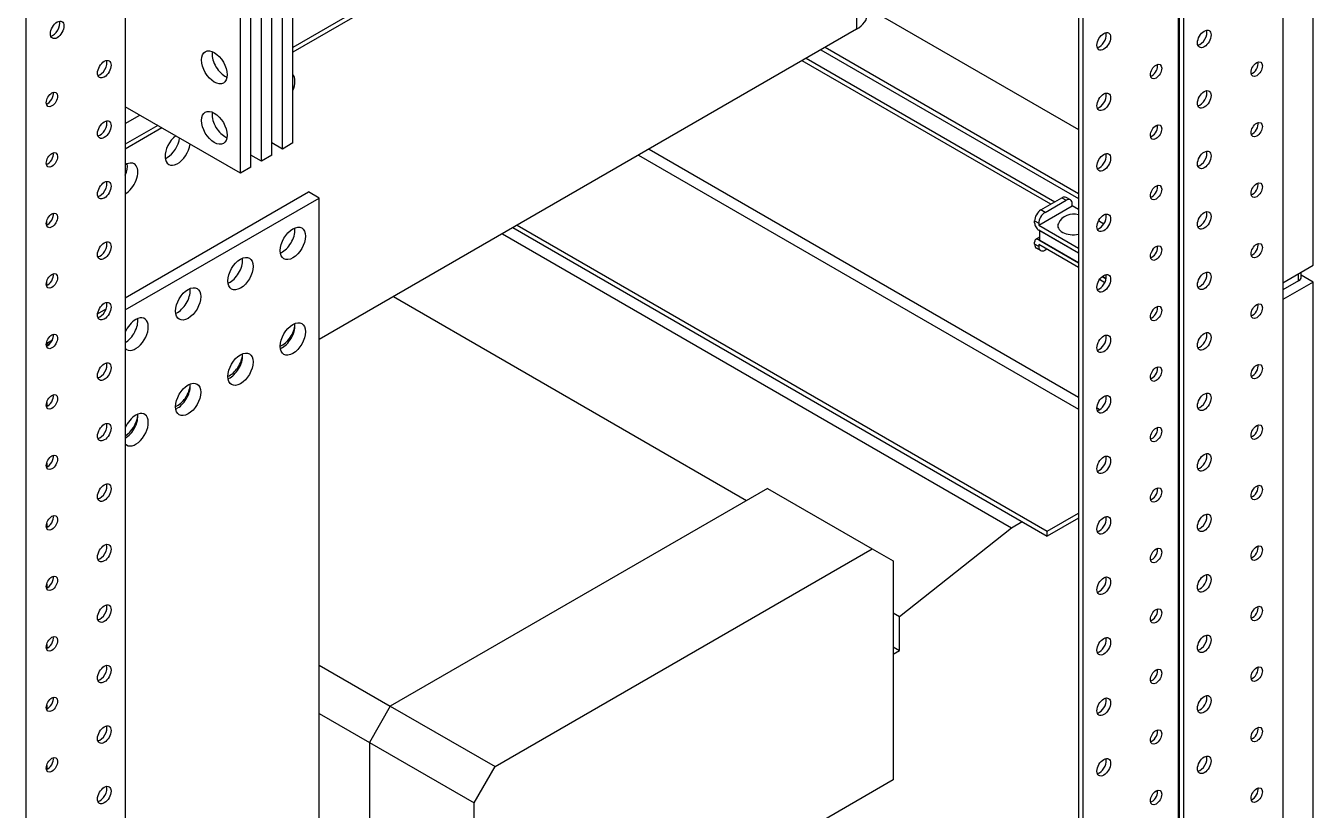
# Model space of a CAD drawing. Header units: millimetres. Extents: x -116965 to 323937, y 291661 to 566926.
# Drawn here: x -19421.4 to -19195.5, y 325348.6 to 325486.2 of the extents above; entities that cross this region are included whole.
import ezdxf

# ---------------------------------------------------------------- set-up
doc = ezdxf.new("R2010")
doc.units = ezdxf.units.MM
doc.layers.add('ALPHA', color=255, linetype='Continuous')

msp = doc.modelspace()

# ---------------------------------------------------------------- linework, layer by layer
at = {"layer": 'ALPHA'}
for p, q in [((-19200.800891, 325645.764379), (-19200.800891, 325136.270512)), ((-19219.001819, 325636.105224), (-19219.001819, 325126.611357)), ((-19218.266428, 325635.680646), (-19218.266428, 325126.186779)), ((-19219.185667, 325616.086361), (-19219.185667, 325270.861808)), ((-19235.915813, 325608.337808), (-19235.915813, 325261.733377)), ((-19236.651204, 325545.245484), (-19236.651204, 325261.308798)), ((-19275.62693, 325538.664522), (-19275.62693, 325485.592244)), ((-19403.952669, 325528.474645), (-19403.952669, 325018.980778)), ((-19195.469306, 325444.195868), (-19195.469306, 325526.139464)), ((-19421.418206, 325518.390912), (-19421.418206, 325008.897045)), ((-19374.537027, 325465.637068), (-19374.537027, 325518.709346)), ((-19378.213982, 325463.514177), (-19378.213982, 325516.586454)), ((-19376.375504, 325464.575622), (-19376.375504, 325517.6479)), ((-19383.729415, 325460.32984), (-19383.729415, 325513.402118)), ((-19381.890937, 325461.391286), (-19381.890937, 325514.463563)), ((-19380.05246, 325462.452731), (-19380.05246, 325515.525009)), ((-19352.291447, 325495.251399), (-19374.537027, 325482.407908)), ((-19351.556056, 325494.826821), (-19374.537027, 325481.558751)), ((-19273.723124, 325489.375731), (-19236.651204, 325467.972248)), ((-19275.62693, 325485.592244), (-19369.940833, 325431.140087)), ((-19281.877754, 325481.983329), (-19236.651204, 325455.871769)), ((-19236.651204, 325456.720925), (-19281.142363, 325482.407908)), ((-19241.541555, 325454.87401), (-19285.187014, 325480.072727)), ((-19284.451623, 325480.497306), (-19240.806164, 325455.298588)), ((-19383.729415, 325460.32984), (-19403.952669, 325472.005741)), ((-19403.952669, 325469.033694), (-19401.3788, 325470.519717)), ((-19398.253388, 325468.71526), (-19403.952669, 325465.424779)), ((-19397.517997, 325468.290682), (-19403.952669, 325464.575622)), ((-19376.375504, 325464.575622), (-19378.213982, 325465.637068)), ((-19374.537027, 325465.637068), (-19376.375504, 325464.575622)), ((-19312.039611, 325464.569373), (-19236.651204, 325421.043856)), ((-19381.890937, 325461.391286), (-19383.729415, 325460.32984)), ((-19380.05246, 325462.452731), (-19381.890937, 325463.514177)), ((-19378.213982, 325463.514177), (-19380.05246, 325462.452731)), ((-19313.867265, 325463.514177), (-19236.651204, 325418.933463)), ((-19403.952669, 325438.464062), (-19371.77931, 325457.039359)), ((-19369.940833, 325455.977913), (-19371.77931, 325457.039359)), ((-19403.952669, 325436.34117), (-19369.940833, 325455.977913)), ((-19369.940833, 325336.395457), (-19369.940833, 325455.977913)), ((-19243.637419, 325451.201408), (-19237.754291, 325454.598034)), ((-19243.269724, 325453.876251), (-19239.592769, 325455.999142)), ((-19242.534333, 325453.451673), (-19238.857378, 325455.574564)), ((-19239.592769, 325455.999142), (-19238.857378, 325455.574564)), ((-19238.077378, 325455.651829), (-19238.812769, 325456.076407)), ((-19237.754291, 325454.598034), (-19237.754291, 325454.937697)), ((-19236.651204, 325453.961167), (-19237.754291, 325454.598034)), ((-19242.534333, 325453.451673), (-19243.269724, 325453.876251)), ((-19236.835052, 325454.067311), (-19236.651204, 325454.173456)), ((-19231.91967, 325453.140016), (-19231.822655, 325453.084004)), ((-19417.741251, 325451.242465), (-19417.741251, 325451.952828)), ((-19335.928997, 325450.77683), (-19242.166637, 325396.643107)), ((-19335.193606, 325451.201408), (-19242.166637, 325397.492263)), ((-19244.372811, 325451.965649), (-19243.637419, 325451.541071)), ((-19244.372811, 325451.625986), (-19244.372811, 325451.965649)), ((-19243.637419, 325451.541071), (-19243.637419, 325451.201408)), ((-19243.637419, 325451.201408), (-19236.651204, 325447.167915)), ((-19236.651204, 325446.318759), (-19243.637419, 325450.352252)), ((-19243.453572, 325448.547794), (-19243.453572, 325450.246107)), ((-19236.651204, 325446.318759), (-19243.453572, 325450.246107)), ((-19232.226188, 325451.406382), (-19233.170767, 325451.951735)), ((-19337.767474, 325449.715384), (-19248.417461, 325398.12913)), ((-19244.372811, 325447.889698), (-19244.372811, 325448.229361)), ((-19243.637419, 325447.46512), (-19244.372811, 325447.889698)), ((-19243.453572, 325449.111816), (-19244.157419, 325448.705449)), ((-19243.637419, 325448.653939), (-19243.453572, 325448.760083)), ((-19243.637419, 325448.653939), (-19236.651204, 325444.620446)), ((-19236.651204, 325443.771289), (-19243.637419, 325447.804782)), ((-19243.637419, 325447.804782), (-19243.637419, 325447.46512)), ((-19236.651204, 325444.620446), (-19243.453572, 325448.547794)), ((-19243.314333, 325446.750988), (-19244.049724, 325447.175566)), ((-19242.240176, 325446.998084), (-19242.534333, 325446.828253)), ((-19223.808435, 325446.54639), (-19223.834349, 325446.561352)), ((-19200.800891, 325441.117675), (-19195.469306, 325444.195868)), ((-19417.741251, 325440.628009), (-19417.741251, 325441.338373)), ((-19232.04234, 325441.11036), (-19232.986919, 325441.655713)), ((-19231.805564, 325441.822814), (-19232.488305, 325442.216995)), ((-19232.488305, 325442.216995), (-19231.805564, 325441.822814)), ((-19198.043174, 325441.436109), (-19200.800891, 325439.843941)), ((-19195.469306, 325441.22382), (-19200.800891, 325438.145628)), ((-19198.043174, 325441.436109), (-19198.043174, 325442.709844)), ((-19197.586261, 325442.072976), (-19197.586261, 325442.973643)), ((-19195.469306, 325441.22382), (-19197.586261, 325442.446045)), ((-19195.469306, 325189.448934), (-19195.469306, 325441.22382)), ((-19408.810408, 325435.659445), (-19407.304897, 325436.528652)), ((-19356.887642, 325438.676351), (-19294.930945, 325402.905635)), ((-19417.741251, 325430.50322), (-19416.731929, 325431.085952)), ((-19417.741251, 325430.013554), (-19417.741251, 325430.723917)), ((-19417.741251, 325430.50322), (-19417.741251, 325430.013554)), ((-19417.327099, 325430.264109), (-19417.741251, 325430.50322)), ((-19417.741251, 325420.109462), (-19417.741251, 325419.399098)), ((-19417.741251, 325419.399098), (-19417.741251, 325420.109462)), ((-19233.431286, 325419.184835), (-19232.895732, 325418.875633)), ((-19224.030748, 325413.757432), (-19223.911493, 325413.68858)), ((-19417.741251, 325409.495006), (-19417.741251, 325408.784643)), ((-19417.741251, 325408.784643), (-19417.741251, 325409.495006)), ((-19291.25399, 325405.028527), (-19357.439185, 325366.816487)), ((-19291.25399, 325405.028527), (-19272.869214, 325394.414071)), ((-19242.166637, 325397.492263), (-19236.651204, 325400.6766)), ((-19417.741251, 325398.880551), (-19417.741251, 325398.170187)), ((-19268.089172, 325382.525881), (-19248.417461, 325398.12913)), ((-19248.417461, 325398.12913), (-19246.578984, 325399.190576)), ((-19236.651204, 325399.827443), (-19242.166637, 325396.643107)), ((-19242.166637, 325396.643107), (-19242.166637, 325397.492263)), ((-19339.054409, 325356.202031), (-19272.869214, 325394.414071)), ((-19272.869214, 325394.414071), (-19269.192259, 325392.29118)), ((-19269.192259, 325392.29118), (-19269.192259, 325353.866851)), ((-19417.741251, 325388.266095), (-19417.741251, 325387.555732)), ((-19269.192259, 325383.162748), (-19268.089172, 325382.525881)), ((-19268.089172, 325376.581786), (-19268.089172, 325382.525881)), ((-19417.741251, 325377.65164), (-19417.741251, 325376.941276)), ((-19269.192259, 325377.218653), (-19268.089172, 325376.581786)), ((-19269.192259, 325375.944918), (-19268.089172, 325376.581786)), ((-19369.940833, 325374.034316), (-19357.439185, 325366.816487)), ((-19417.741251, 325367.037184), (-19417.741251, 325366.326821)), ((-19357.439185, 325366.816487), (-19361.11614, 325360.447813)), ((-19357.439185, 325366.816487), (-19339.054409, 325356.202031)), ((-19369.940833, 325365.542752), (-19361.11614, 325360.447813)), ((-19361.11614, 325360.447813), (-19361.11614, 325338.794324)), ((-19361.11614, 325360.447813), (-19342.731364, 325349.833358)), ((-19417.741251, 325356.422728), (-19417.741251, 325355.712365)), ((-19342.731364, 325349.833358), (-19339.054409, 325356.202031)), ((-19269.192259, 325353.866851), (-19342.731364, 325311.409029)), ((-19342.731364, 325311.409029), (-19342.731364, 325349.833358))]:
    msp.add_line(p, q, dxfattribs=at)
msp.add_arc((-19237.570443, 325450.234166), 2.926625, 71.69380052, 153.81037469, dxfattribs=at)
for centre, major_axis, start_param, end_param in [((-19415.902774, 325485.4861), (0.845, 1.463583), 2.3561944902, 8.6393797974), ((-19416.638165, 325485.910678), (0.845, 1.463583), 3.5917893435, 5.8329886172), ((-19280.223124, 325488.245858), (-6.5, 0), 2.3561944902, 3.1415926536), ((-19232.238858, 325483.469353), (0.845, 1.463583), 2.3561944902, 8.6393797974), ((-19232.974249, 325483.893931), (0.845, 1.463583), 3.926990817, 5.8329886172), ((-19214.589473, 325483.893931), (0.845, 1.463583), 2.3561944902, 8.6393797974), ((-19215.324864, 325484.31851), (0.845, 1.463583), 3.5917893435, 5.8329886172), ((-19388.325609, 325478.905137), (-1.586, 2.747033), 0.7853981634, 7.0685834706), ((-19386.487131, 325479.966583), (-1.586, 2.747033), 0.6182324985, 2.3561944902), ((-19232.974249, 325483.893931), (0.845, 1.463583), 3.5917893435, 3.926990817), ((-19407.629624, 325478.586704), (0.845, 1.463583), 2.3561944902, 8.6393797974), ((-19408.365015, 325479.011282), (0.845, 1.463583), 3.5917893435, 5.8329886172), ((-19223.04647, 325478.162125), (0.702, 1.2159), 2.3561944902, 8.6393797974), ((-19223.781861, 325478.586704), (0.702, 1.2159), 3.926990817, 5.7318997087), ((-19205.397085, 325478.586704), (0.702, 1.2159), 2.3561944902, 8.6393797974), ((-19206.132476, 325479.011282), (0.702, 1.2159), 3.692878252, 5.7318997087), ((-19386.487131, 325479.966583), (-1.586, 2.747033), 2.3561944902, 2.5233601551), ((-19376.375504, 325475.190078), (1.56, 2.701999), 4.9121016003, 6.0834726872), ((-19223.781861, 325478.586704), (0.702, 1.2159), 3.692878252, 3.926990817), ((-19214.589473, 325473.279476), (0.845, 1.463583), 2.3561944902, 8.6393797974), ((-19416.822012, 325473.279476), (0.702, 1.2159), 2.3561944902, 8.6393797974), ((-19417.557403, 325473.704054), (0.702, 1.2159), 3.692878252, 5.7318997087), ((-19232.238858, 325472.854898), (0.845, 1.463583), 2.3561944902, 8.6393797974), ((-19232.974249, 325473.279476), (0.845, 1.463583), 3.926990817, 5.8329886172), ((-19215.324864, 325473.704054), (0.845, 1.463583), 3.5917893435, 5.8329886172), ((-19388.325609, 325468.290682), (-1.586, 2.747033), 0.7853981634, 7.0685834706), ((-19386.487131, 325469.352127), (-1.586, 2.747033), 0.6182324985, 2.3561944902), ((-19232.974249, 325473.279476), (0.845, 1.463583), 3.5917893435, 3.926990817), ((-19407.629624, 325467.972248), (0.845, 1.463583), 2.3561944902, 8.6393797974), ((-19408.365015, 325468.396826), (0.845, 1.463583), 3.5917893435, 5.8329886172), ((-19223.04647, 325467.54767), (0.702, 1.2159), 2.3561944902, 8.6393797974), ((-19223.781861, 325467.972248), (0.702, 1.2159), 3.926990817, 5.7318997087), ((-19205.397085, 325467.972248), (0.702, 1.2159), 2.3561944902, 8.6393797974), ((-19206.132476, 325468.396826), (0.702, 1.2159), 3.692878252, 5.7318997087), ((-19394.760281, 325464.575622), (1.56, 2.701999), 0.9406590807, 5.3425262264), ((-19396.598758, 325465.637068), (1.56, 2.701999), 3.926990817, 5.3425262264), ((-19386.487131, 325469.352127), (-1.586, 2.747033), 2.3561944902, 2.5233601551), ((-19223.781861, 325467.972248), (0.702, 1.2159), 3.692878252, 3.926990817), ((-19416.822012, 325462.66502), (0.702, 1.2159), 2.3561944902, 8.6393797974), ((-19417.557403, 325463.089598), (0.702, 1.2159), 3.692878252, 5.7318997087), ((-19232.238858, 325462.240442), (0.845, 1.463583), 2.3561944902, 8.6393797974), ((-19232.974249, 325462.66502), (0.845, 1.463583), 3.926990817, 5.8329886172), ((-19214.589473, 325462.66502), (0.845, 1.463583), 2.3561944902, 8.6393797974), ((-19215.324864, 325463.089598), (0.845, 1.463583), 3.5917893435, 5.8329886172), ((-19403.952669, 325459.268394), (1.56, 2.701999), 3.926990817, 7.0685834706), ((-19405.791147, 325460.32984), (1.56, 2.701999), 4.9121016003, 5.6530480611), ((-19396.598758, 325465.637068), (1.56, 2.701999), 3.7717298997, 3.926990817), ((-19407.629624, 325457.357792), (0.845, 1.463583), 2.3561944902, 8.6393797974), ((-19232.974249, 325462.66502), (0.845, 1.463583), 3.5917893435, 3.926990817), ((-19408.365015, 325457.782371), (0.845, 1.463583), 3.5917893435, 5.8329886172), ((-19223.04647, 325456.933214), (0.702, 1.2159), 2.3561944902, 8.6393797974), ((-19223.781861, 325457.357792), (0.702, 1.2159), 3.926990817, 5.7318997087), ((-19205.397085, 325457.357792), (0.702, 1.2159), 2.3561944902, 8.6393797974), ((-19206.132476, 325457.782371), (0.702, 1.2159), 3.692878252, 5.7318997087), ((-19239.592769, 325454.725407), (0.78, 1.351), 0, 0.7853981634), ((-19238.857378, 325454.300829), (0.78, 1.351), 5.4977871438, 7.0685834706), ((-19223.781861, 325457.357792), (0.702, 1.2159), 3.692878252, 3.926990817), ((-19416.822012, 325452.050565), (0.702, 1.2159), 2.3561944902, 8.6393797974), ((-19417.557403, 325452.475143), (0.702, 1.2159), 3.692878252, 5.7318997087), ((-19243.269724, 325452.602516), (0.78, 1.351), 0.7853981634, 2.3561944902), ((-19242.534333, 325452.177938), (0.78, 1.351), 0.7853981634, 2.3561944902), ((-19232.238858, 325451.625986), (0.845, 1.463583), 2.3561944902, 8.6393797974), ((-19232.974249, 325452.050565), (0.845, 1.463583), 3.926990817, 5.8329886172), ((-19214.589473, 325452.050565), (0.845, 1.463583), 2.3561944902, 8.6393797974), ((-19215.324864, 325452.475143), (0.845, 1.463583), 3.5917893435, 5.8329886172), ((-19374.537027, 325448.017072), (1.56, 2.701999), 2.3561944902, 8.6393797974), ((-19376.375504, 325449.078517), (1.56, 2.701999), 3.926990817, 5.6530480611), ((-19243.637419, 325451.201408), (-0.52, 0.900666), 0.7853981634, 2.3561944902), ((-19237.570443, 325451.095264), (-2.73, 0), 6.0065067037, 8.1974102982), ((-19232.974249, 325452.050565), (0.845, 1.463583), 3.5917893435, 3.926990817), ((-19407.629624, 325446.743337), (0.845, 1.463583), 2.3561944902, 8.6393797974), ((-19408.365015, 325447.167915), (0.845, 1.463583), 3.5917893435, 5.8329886172), ((-19243.637419, 325447.804782), (-0.52, 0.900666), 5.4977871438, 7.0685834706), ((-19243.269724, 325448.526565), (0.78, 1.351), 2.3561944902, 3.1415926536), ((-19223.04647, 325446.318759), (0.702, 1.2159), 2.3561944902, 8.6393797974), ((-19205.397085, 325446.743337), (0.702, 1.2159), 2.3561944902, 8.6393797974), ((-19206.132476, 325447.167915), (0.702, 1.2159), 3.692878252, 5.7318997087), ((-19383.729415, 325442.709844), (1.56, 2.701999), 2.3561944902, 8.6393797974), ((-19376.375504, 325449.078517), (1.56, 2.701999), 3.7717298997, 3.926990817), ((-19242.534333, 325448.101987), (0.78, 1.351), 2.3561944902, 3.926990817), ((-19223.781861, 325446.743337), (0.702, 1.2159), 3.692878252, 3.926990817), ((-19224.517252, 325447.167915), (0.806, 1.396033), 4.5048673228, 4.919910638), ((-19223.781861, 325446.743337), (0.702, 1.2159), 3.926990817, 5.7318997087), ((-19385.567893, 325443.771289), (1.56, 2.701999), 3.926990817, 5.6530480611), ((-19416.822012, 325441.436109), (0.702, 1.2159), 2.3561944902, 8.6393797974), ((-19417.557403, 325441.860687), (0.702, 1.2159), 3.692878252, 5.7318997087), ((-19385.567893, 325443.771289), (1.56, 2.701999), 3.7717298997, 3.926990817), ((-19232.238858, 325441.011531), (0.845, 1.463583), 2.3561944902, 8.6393797974), ((-19232.974249, 325441.436109), (0.845, 1.463583), 3.926990817, 5.8329886172), ((-19214.589473, 325441.436109), (0.845, 1.463583), 2.3561944902, 8.6393797974), ((-19215.324864, 325441.860687), (0.845, 1.463583), 3.5917893435, 5.8329886172), ((-19199.146261, 325442.072976), (-1.56, 0), 2.3561944902, 3.1415926536), ((-19392.921803, 325437.402616), (1.56, 2.701999), 2.3561944902, 8.6393797974), ((-19394.760281, 325438.464062), (1.56, 2.701999), 3.926990817, 5.6530480611), ((-19232.974249, 325441.436109), (0.845, 1.463583), 3.5917893435, 3.926990817), ((-19407.629624, 325436.128881), (0.845, 1.463583), 2.3561944902, 8.6393797974), ((-19408.365015, 325436.55346), (0.845, 1.463583), 3.5917893435, 5.8329886172), ((-19223.04647, 325435.704303), (0.702, 1.2159), 2.3561944902, 8.6393797974), ((-19223.781861, 325436.128881), (0.702, 1.2159), 3.926990817, 5.7318997087), ((-19205.397085, 325436.128881), (0.702, 1.2159), 2.3561944902, 8.6393797974), ((-19206.132476, 325436.55346), (0.702, 1.2159), 3.692878252, 5.7318997087), ((-19402.114191, 325432.095388), (1.56, 2.701999), 2.9418800336, 7.0685834706), ((-19403.952669, 325433.156834), (1.56, 2.701999), 3.926990817, 5.6530480611), ((-19402.114191, 325432.095388), (1.56, 2.701999), 0.7853981634, 1.7705089467), ((-19394.760281, 325438.464062), (1.56, 2.701999), 3.7717298997, 3.926990817), ((-19374.537027, 325431.246232), (1.56, 2.701999), 2.3561944902, 8.6393797974), ((-19223.781861, 325436.128881), (0.702, 1.2159), 3.692878252, 3.926990817), ((-19224.517252, 325436.55346), (0.806, 1.396033), 4.5048673228, 4.919910638), ((-19416.822012, 325430.821654), (0.702, 1.2159), 2.3561944902, 8.6393797974), ((-19417.557403, 325431.246232), (0.702, 1.2159), 3.692878252, 5.7318997087), ((-19376.375504, 325432.732256), (1.56, 2.701999), 3.7596417094, 5.4143570572), ((-19376.375504, 325432.307677), (1.56, 2.701999), 3.926990817, 5.6530480611), ((-19232.238858, 325430.397075), (0.845, 1.463583), 2.3561944902, 8.6393797974), ((-19214.589473, 325430.821654), (0.845, 1.463583), 2.3561944902, 8.6393797974), ((-19215.324864, 325431.246232), (0.845, 1.463583), 3.5917893435, 5.8329886172), ((-19376.375504, 325432.307677), (1.56, 2.701999), 3.7717298997, 3.926990817), ((-19232.974249, 325430.821654), (0.845, 1.463583), 3.926990817, 5.8329886172), ((-19383.729415, 325425.939004), (1.56, 2.701999), 2.3561944902, 8.6393797974), ((-19385.567893, 325427.425028), (1.56, 2.701999), 3.7596417094, 5.4143570572), ((-19385.567893, 325427.00045), (1.56, 2.701999), 3.926990817, 5.6530480611), ((-19232.974249, 325430.821654), (0.845, 1.463583), 3.5917893435, 3.926990817), ((-19407.629624, 325425.514426), (0.845, 1.463583), 2.3561944902, 8.6393797974), ((-19408.365015, 325425.939004), (0.845, 1.463583), 3.5917893435, 5.8329886172), ((-19223.04647, 325425.089848), (0.702, 1.2159), 2.3561944902, 8.6393797974), ((-19223.781861, 325425.514426), (0.702, 1.2159), 3.926990817, 5.7318997087), ((-19205.397085, 325425.514426), (0.702, 1.2159), 2.3561944902, 8.6393797974), ((-19206.132476, 325425.939004), (0.702, 1.2159), 3.692878252, 5.7318997087), ((-19392.921803, 325420.631776), (1.56, 2.701999), 2.3561944902, 8.6393797974), ((-19394.760281, 325422.1178), (1.56, 2.701999), 3.7596417094, 5.4143570572), ((-19394.760281, 325421.693222), (1.56, 2.701999), 3.926990817, 5.6530480611), ((-19385.567893, 325427.00045), (1.56, 2.701999), 3.7717298997, 3.926990817), ((-19223.781861, 325425.514426), (0.702, 1.2159), 3.692878252, 3.926990817), ((-19416.822012, 325420.207198), (0.702, 1.2159), 2.3561944902, 8.6393797974), ((-19417.557403, 325420.631776), (0.702, 1.2159), 3.692878252, 5.7318997087), ((-19232.238858, 325419.78262), (0.845, 1.463583), 2.3561944902, 8.6393797974), ((-19232.974249, 325420.207198), (0.845, 1.463583), 3.926990817, 5.8329886172), ((-19214.589473, 325420.207198), (0.845, 1.463583), 2.3561944902, 8.6393797974), ((-19215.324864, 325420.631776), (0.845, 1.463583), 3.5917893435, 5.8329886172), ((-19402.114191, 325415.324548), (1.56, 2.701999), 2.9418800336, 7.0685834706), ((-19394.760281, 325421.693222), (1.56, 2.701999), 3.7717298997, 3.926990817), ((-19232.974249, 325420.207198), (0.845, 1.463583), 3.5917893435, 3.926990817), ((-19407.629624, 325414.89997), (0.845, 1.463583), 2.3561944902, 8.6393797974), ((-19408.365015, 325415.324548), (0.845, 1.463583), 3.5917893435, 5.8329886172), ((-19403.952669, 325416.385994), (1.56, 2.701999), 3.926990817, 5.6530480611), ((-19402.114191, 325415.324548), (1.56, 2.701999), 0.7853981634, 1.7705089467), ((-19403.952669, 325416.810572), (1.56, 2.701999), 3.926990817, 5.4143570572), ((-19205.397085, 325414.89997), (0.702, 1.2159), 2.3561944902, 8.6393797974), ((-19206.132476, 325415.324548), (0.702, 1.2159), 3.692878252, 5.7318997087), ((-19223.04647, 325414.475392), (0.702, 1.2159), 2.3561944902, 8.6393797974), ((-19223.781861, 325414.89997), (0.702, 1.2159), 3.926990817, 5.7318997087), ((-19223.781861, 325414.89997), (0.702, 1.2159), 3.692878252, 3.926990817), ((-19416.822012, 325409.592742), (0.702, 1.2159), 2.3561944902, 8.6393797974), ((-19417.557403, 325410.017321), (0.702, 1.2159), 3.692878252, 5.7318997087), ((-19232.238858, 325409.168164), (0.845, 1.463583), 2.3561944902, 8.6393797974), ((-19232.974249, 325409.592742), (0.845, 1.463583), 3.926990817, 5.8329886172), ((-19214.589473, 325409.592742), (0.845, 1.463583), 2.3561944902, 8.6393797974), ((-19215.324864, 325410.017321), (0.845, 1.463583), 3.5917893435, 5.8329886172), ((-19232.974249, 325409.592742), (0.845, 1.463583), 3.5917893435, 3.926990817), ((-19407.629624, 325404.285515), (0.845, 1.463583), 2.3561944902, 8.6393797974), ((-19408.365015, 325404.710093), (0.845, 1.463583), 3.5917893435, 5.8329886172), ((-19223.04647, 325403.860936), (0.702, 1.2159), 2.3561944902, 8.6393797974), ((-19223.781861, 325404.285515), (0.702, 1.2159), 3.926990817, 5.7318997087), ((-19205.397085, 325404.285515), (0.702, 1.2159), 2.3561944902, 8.6393797974), ((-19206.132476, 325404.710093), (0.702, 1.2159), 3.692878252, 5.7318997087), ((-19223.781861, 325404.285515), (0.702, 1.2159), 3.692878252, 3.926990817), ((-19416.822012, 325398.978287), (0.702, 1.2159), 2.3561944902, 8.6393797974), ((-19232.238858, 325398.553709), (0.845, 1.463583), 2.3561944902, 8.6393797974), ((-19214.589473, 325398.978287), (0.845, 1.463583), 2.3561944902, 8.6393797974), ((-19215.324864, 325399.402865), (0.845, 1.463583), 3.5917893435, 5.8329886172), ((-19417.557403, 325399.402865), (0.702, 1.2159), 3.692878252, 5.7318997087), ((-19232.974249, 325398.978287), (0.845, 1.463583), 3.926990817, 5.8329886172), ((-19232.974249, 325398.978287), (0.845, 1.463583), 3.5917893435, 3.926990817), ((-19407.629624, 325393.671059), (0.845, 1.463583), 2.3561944902, 8.6393797974), ((-19408.365015, 325394.095637), (0.845, 1.463583), 3.5917893435, 5.8329886172), ((-19223.04647, 325393.246481), (0.702, 1.2159), 2.3561944902, 8.6393797974), ((-19223.781861, 325393.671059), (0.702, 1.2159), 3.926990817, 5.7318997087), ((-19205.397085, 325393.671059), (0.702, 1.2159), 2.3561944902, 8.6393797974), ((-19206.132476, 325394.095637), (0.702, 1.2159), 3.692878252, 5.7318997087), ((-19223.781861, 325393.671059), (0.702, 1.2159), 3.692878252, 3.926990817), ((-19416.822012, 325388.363831), (0.702, 1.2159), 2.3561944902, 8.6393797974), ((-19417.557403, 325388.78841), (0.702, 1.2159), 3.692878252, 5.7318997087), ((-19232.238858, 325387.939253), (0.845, 1.463583), 2.3561944902, 8.6393797974), ((-19232.974249, 325388.363831), (0.845, 1.463583), 3.926990817, 5.8329886172), ((-19214.589473, 325388.363831), (0.845, 1.463583), 2.3561944902, 8.6393797974), ((-19215.324864, 325388.78841), (0.845, 1.463583), 3.5917893435, 5.8329886172), ((-19232.974249, 325388.363831), (0.845, 1.463583), 3.5917893435, 3.926990817), ((-19407.629624, 325383.056604), (0.845, 1.463583), 2.3561944902, 8.6393797974), ((-19408.365015, 325383.481182), (0.845, 1.463583), 3.5917893435, 5.8329886172), ((-19223.04647, 325382.632025), (0.702, 1.2159), 2.3561944902, 8.6393797974), ((-19223.781861, 325383.056604), (0.702, 1.2159), 3.926990817, 5.7318997087), ((-19205.397085, 325383.056604), (0.702, 1.2159), 2.3561944902, 8.6393797974), ((-19206.132476, 325383.481182), (0.702, 1.2159), 3.692878252, 5.7318997087), ((-19223.781861, 325383.056604), (0.702, 1.2159), 3.692878252, 3.926990817), ((-19416.822012, 325377.749376), (0.702, 1.2159), 2.3561944902, 8.6393797974), ((-19417.557403, 325378.173954), (0.702, 1.2159), 3.692878252, 5.7318997087), ((-19232.238858, 325377.324798), (0.845, 1.463583), 2.3561944902, 8.6393797974), ((-19232.974249, 325377.749376), (0.845, 1.463583), 3.926990817, 5.8329886172), ((-19214.589473, 325377.749376), (0.845, 1.463583), 2.3561944902, 8.6393797974), ((-19215.324864, 325378.173954), (0.845, 1.463583), 3.5917893435, 5.8329886172), ((-19232.974249, 325377.749376), (0.845, 1.463583), 3.5917893435, 3.926990817), ((-19407.629624, 325372.442148), (0.845, 1.463583), 2.3561944902, 8.6393797974), ((-19408.365015, 325372.866726), (0.845, 1.463583), 3.5917893435, 5.8329886172), ((-19223.04647, 325372.01757), (0.702, 1.2159), 2.3561944902, 8.6393797974), ((-19223.781861, 325372.442148), (0.702, 1.2159), 3.926990817, 5.7318997087), ((-19205.397085, 325372.442148), (0.702, 1.2159), 2.3561944902, 8.6393797974), ((-19206.132476, 325372.866726), (0.702, 1.2159), 3.692878252, 5.7318997087), ((-19223.781861, 325372.442148), (0.702, 1.2159), 3.692878252, 3.926990817), ((-19214.589473, 325367.13492), (0.845, 1.463583), 2.3561944902, 8.6393797974), ((-19416.822012, 325367.13492), (0.702, 1.2159), 2.3561944902, 8.6393797974), ((-19417.557403, 325367.559498), (0.702, 1.2159), 3.692878252, 5.7318997087), ((-19232.238858, 325366.710342), (0.845, 1.463583), 2.3561944902, 8.6393797974), ((-19232.974249, 325367.13492), (0.845, 1.463583), 3.926990817, 5.8329886172), ((-19215.324864, 325367.559498), (0.845, 1.463583), 3.5917893435, 5.8329886172), ((-19232.974249, 325367.13492), (0.845, 1.463583), 3.5917893435, 3.926990817), ((-19407.629624, 325361.827692), (0.845, 1.463583), 2.3561944902, 8.6393797974), ((-19408.365015, 325362.252271), (0.845, 1.463583), 3.5917893435, 5.8329886172), ((-19223.04647, 325361.403114), (0.702, 1.2159), 2.3561944902, 8.6393797974), ((-19223.781861, 325361.827692), (0.702, 1.2159), 3.926990817, 5.7318997087), ((-19205.397085, 325361.827692), (0.702, 1.2159), 2.3561944902, 8.6393797974), ((-19206.132476, 325362.252271), (0.702, 1.2159), 3.692878252, 5.7318997087), ((-19223.781861, 325361.827692), (0.702, 1.2159), 3.692878252, 3.926990817), ((-19416.822012, 325356.520465), (0.702, 1.2159), 2.3561944902, 8.6393797974), ((-19417.557403, 325356.945043), (0.702, 1.2159), 3.692878252, 5.7318997087), ((-19232.238858, 325356.095886), (0.845, 1.463583), 2.3561944902, 8.6393797974), ((-19232.974249, 325356.520465), (0.845, 1.463583), 3.926990817, 5.8329886172), ((-19214.589473, 325356.520465), (0.845, 1.463583), 2.3561944902, 8.6393797974), ((-19215.324864, 325356.945043), (0.845, 1.463583), 3.5917893435, 5.8329886172), ((-19232.974249, 325356.520465), (0.845, 1.463583), 3.5917893435, 3.926990817), ((-19407.629624, 325351.213237), (0.845, 1.463583), 2.3561944902, 8.6393797974), ((-19408.365015, 325351.637815), (0.845, 1.463583), 3.5917893435, 5.8329886172), ((-19223.04647, 325350.788659), (0.702, 1.2159), 2.3561944902, 8.6393797974), ((-19223.781861, 325351.213237), (0.702, 1.2159), 3.926990817, 5.7318997087), ((-19205.397085, 325351.213237), (0.702, 1.2159), 2.3561944902, 8.6393797974), ((-19206.132476, 325351.637815), (0.702, 1.2159), 3.692878252, 5.7318997087), ((-19223.781861, 325351.213237), (0.702, 1.2159), 3.692878252, 3.926990817)]:
    msp.add_ellipse(centre, major_axis=major_axis, ratio=0.5773502692, start_param=start_param, end_param=end_param, dxfattribs=at)

doc.saveas('drawing.dxf')
